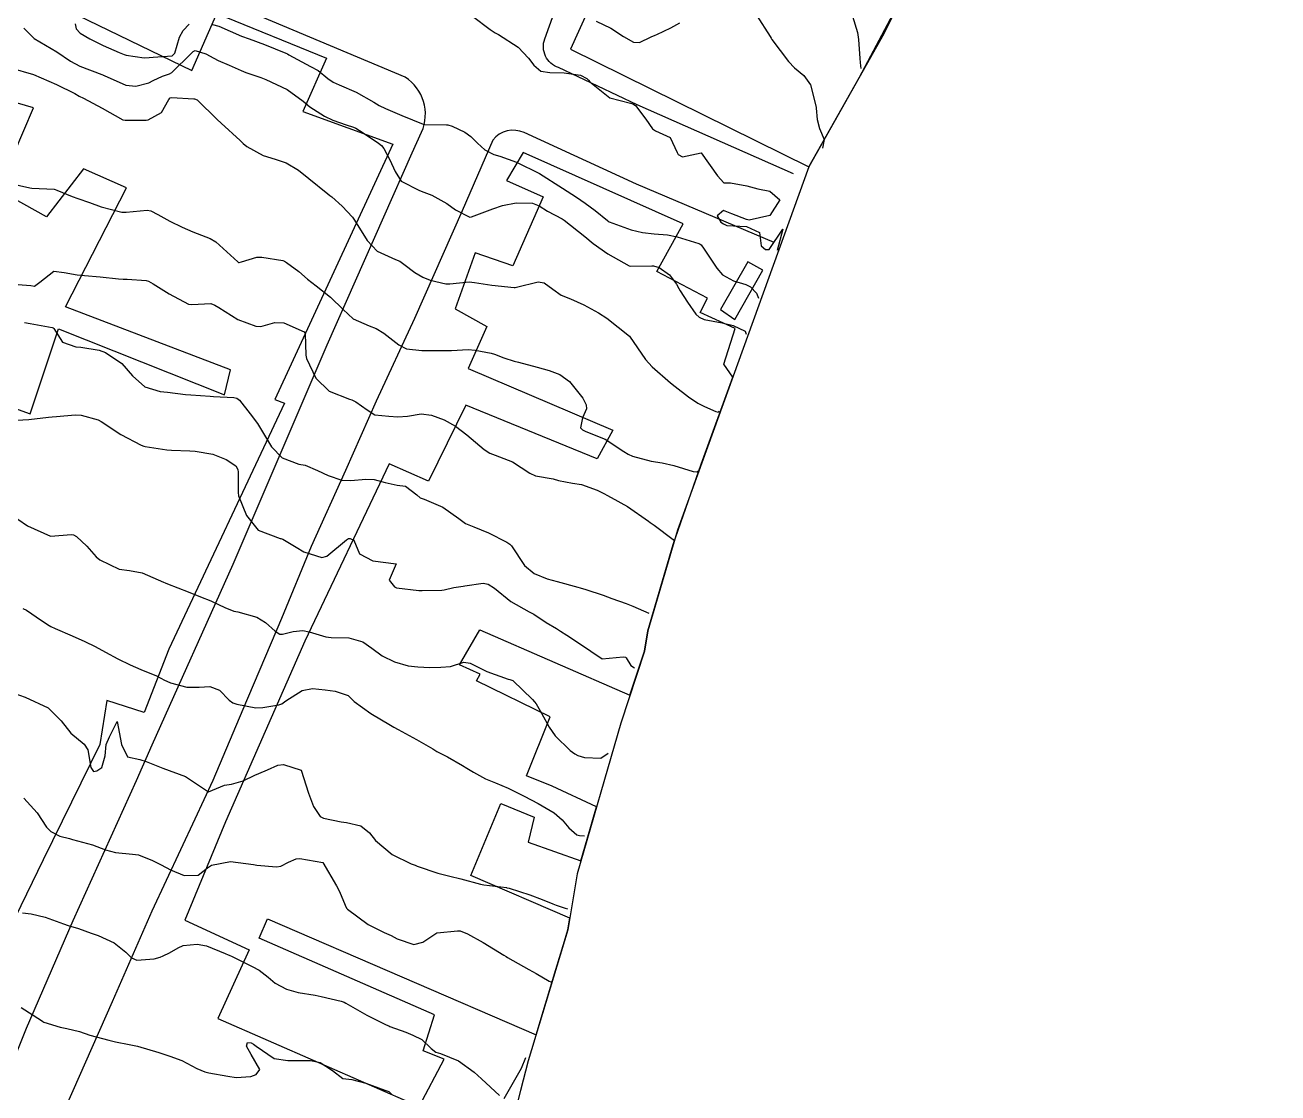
# Model space of a CAD drawing. Header units: metres. Extents: x 318500 to 325275, y 7408834 to 7428799.
# Drawn here: x 321754.5 to 321863.2, y 7415298 to 7415390.7 of the extents above; entities that cross this region are included whole.
import ezdxf

# ---------------------------------------------------------------- set-up
doc = ezdxf.new("R2010")
doc.units = ezdxf.units.M
doc.header["$MEASUREMENT"] = 0
for name, color, linetype in [('Area', 45, 'Continuous'), ('Curvas de Nivel 1m', 11, 'Continuous'), ('Curvas de Nivel 5m', 15, 'Continuous'), ('Edificações', 30, 'Continuous'), ('Vias Primárias', 230, 'Continuous')]:
    doc.layers.add(name, color=color, linetype=linetype)

msp = doc.modelspace()

# ---------------------------------------------------------------- linework, layer by layer
at = {"layer": 'Area'}
msp.add_lwpolyline([(321849.99, 7415495.73), (321849.42, 7415473.78), (321849.49, 7415468.65), (321848.97, 7415454.65), (321848.83, 7415452.03), (321848.5, 7415448.98), (321847.92, 7415433.84), (321848.09, 7415429.28), (321848.55, 7415425.48), (321844.86, 7415419.47), (321842.46, 7415414.5), (321838.86, 7415408.18), (321834.86, 7415401.9), (321828.96, 7415389.9), (321822.46, 7415378.36), (321811.07, 7415346.84), (321808.5, 7415338.13), (321808.22, 7415336.37), (321806.15, 7415330.11), (321802.36, 7415317.04), (321801.56, 7415312.2), (321798.13, 7415300.84), (321797.46, 7415298.25), (321795.21, 7415289.44)], dxfattribs=at)
at = {"layer": 'Curvas de Nivel 1m', "flags": 128}
for points, elevation in [([(321758.82, 7415390.78), (321758.91, 7415390.32), (321759.26, 7415389.95), (321760.09, 7415389.47), (321761.25, 7415388.9), (321762.65, 7415388.27), (321763.08, 7415388.11), (321763.24, 7415388.06), (321764.81, 7415387.81), (321765.24, 7415387.85), (321765.59, 7415387.88), (321767.24, 7415387.99), (321767.46, 7415388.21), (321767.87, 7415389.6), (321768.2, 7415390.2), (321768.73, 7415390.74)], 741), ([(321770.74, 7415390.7), (321771.28, 7415390.55), (321772.26, 7415390.14), (321773.26, 7415389.71), (321773.92, 7415389.46), (321775.25, 7415388.97), (321777.1, 7415388.21), (321777.24, 7415388.15), (321777.37, 7415388.07), (321779.23, 7415387.07), (321779.9, 7415386.72), (321780.74, 7415386.03), (321781.22, 7415385.71), (321781.74, 7415385.48), (321783.2, 7415384.84), (321784.73, 7415383.97), (321785.19, 7415383.69), (321785.74, 7415383.41), (321787.17, 7415382.81), (321789.01, 7415382.07), (321789.16, 7415382.03), (321791.03, 7415382.02), (321791.16, 7415382.01), (321791.52, 7415381.88), (321792.64, 7415381.36), (321793.15, 7415380.99), (321793.72, 7415380.42), (321794.36, 7415379.84), (321795.13, 7415379.43), (321795.67, 7415379.28), (321797.12, 7415378.78), (321799.11, 7415377.78), (321801.09, 7415376.52), (321802.32, 7415375.74), (321803.07, 7415375.22), (321803.92, 7415374.57), (321804.99, 7415373.7), (321805.06, 7415373.65), (321805.16, 7415373.59), (321807.05, 7415372.89), (321808.05, 7415372.66), (321809.04, 7415372.54), (321810.22, 7415372.46), (321811.04, 7415372.3), (321812.93, 7415371.7), (321813.03, 7415371.66), (321813.13, 7415371.59), (321813.39, 7415371.22), (321814.5, 7415369.58), (321814.99, 7415369.01), (321815.93, 7415368.49), (321816.99, 7415368.15), (321817.4, 7415367.95), (321817.92, 7415367.42), (321818.11, 7415366.96)], 741), ([(321804.01, 7415391), (321805.28, 7415390.39), (321806.39, 7415389.68), (321807.26, 7415389.17), (321807.77, 7415389.16), (321808.78, 7415389.65), (321809.14, 7415389.78), (321809.27, 7415389.83), (321810.5, 7415390.41), (321811.29, 7415390.86)], 739), ([(321817.93, 7415391.53), (321819.12, 7415389.67), (321819.21, 7415389.51), (321819.27, 7415389.41), (321820.69, 7415387.5), (321821.23, 7415386.95), (321822.03, 7415386.28), (321822.61, 7415385.47), (321823.11, 7415383.55), (321823.11, 7415383.46), (321823.18, 7415382.47), (321823.39, 7415381.68), (321823.79, 7415380.73), (321823.65, 7415379.97)], 739), ([(321826.25, 7415391.42), (321826.69, 7415390), (321826.76, 7415389.42), (321826.89, 7415387.77), (321826.92, 7415387.41), (321826.95, 7415387.13), (321826.98, 7415386.9)], 738), ([(321754.37, 7415390.38), (321755.26, 7415389.48), (321757.24, 7415388.34), (321758.43, 7415387.52), (321759.23, 7415387.09), (321761.15, 7415386.37), (321761.22, 7415386.34), (321761.26, 7415386.32), (321761.33, 7415386.29), (321763.21, 7415385.45), (321764.1, 7415385.36), (321765.21, 7415385.65), (321765.6, 7415385.84), (321766.39, 7415386.22), (321767.02, 7415386.42), (321767.22, 7415386.54), (321768.89, 7415388.19), (321769.05, 7415388.38), (321769.24, 7415388.46), (321770.16, 7415388.17), (321770.87, 7415387.79), (321771.23, 7415387.6), (321772.19, 7415387.18), (321773.23, 7415386.71), (321773.64, 7415386.54), (321774.92, 7415386.1), (321775.22, 7415386), (321775.38, 7415385.94), (321777.21, 7415385.07), (321778.61, 7415384.06), (321779.18, 7415383.57), (321780.45, 7415382.76), (321781.17, 7415382.41), (321782.33, 7415382), (321782.97, 7415381.8), (321783.16, 7415381.72), (321783.82, 7415381.32), (321785.14, 7415380.42), (321785.39, 7415380.22), (321785.6, 7415379.96), (321786.12, 7415378.97), (321786.58, 7415377.95), (321787.1, 7415377.12), (321788.69, 7415376.31), (321789.08, 7415376.17), (321789.78, 7415375.9), (321791.07, 7415375.17), (321791.81, 7415374.63), (321793.06, 7415374), (321793.22, 7415374.02), (321795.07, 7415374.73), (321795.89, 7415375.01), (321797.07, 7415375.24), (321798.5, 7415375.21), (321799.07, 7415374.99), (321799.81, 7415374.51), (321801.06, 7415373.86), (321801.24, 7415373.75), (321803.04, 7415372.31), (321803.77, 7415371.72), (321805.02, 7415370.82), (321806.89, 7415369.78), (321807, 7415369.76), (321808.86, 7415369.79), (321809, 7415369.78), (321809.48, 7415369.64), (321810.38, 7415369.01), (321810.99, 7415368.18), (321811.19, 7415367.82), (321811.3, 7415367.62), (321811.93, 7415366.64), (321812.67, 7415365.59), (321812.95, 7415365.32), (321813.4, 7415365.13), (321814.94, 7415364.83), (321815.9, 7415364.59), (321816.93, 7415364.1), (321817.03, 7415363.85)], 742), ([(321753.23, 7415386.94), (321755.22, 7415386.37), (321757.21, 7415385.51), (321758.8, 7415384.71), (321759.19, 7415384.5), (321759.56, 7415384.31), (321761.18, 7415383.44), (321762.97, 7415382.45), (321763.16, 7415382.4), (321764.99, 7415382.41), (321765.16, 7415382.43), (321766.31, 7415383.08), (321766.96, 7415384.21), (321767.07, 7415384.34), (321767.19, 7415384.37), (321769.11, 7415384.27), (321769.19, 7415384.26), (321769.41, 7415384.18), (321771.16, 7415382.46), (321771.49, 7415382.15), (321773.15, 7415380.65), (321773.4, 7415380.39), (321773.73, 7415380.12), (321775.13, 7415379.35), (321776.19, 7415379.02), (321777.12, 7415378.72), (321778.2, 7415378.06), (321779.1, 7415377.35), (321780.74, 7415376.03), (321780.93, 7415375.87), (321781.08, 7415375.75), (321782, 7415374.94), (321782.88, 7415373.99), (321783.06, 7415373.74), (321784.16, 7415371.98), (321785.02, 7415371.05), (321786.62, 7415370.33), (321787, 7415370.17), (321787.34, 7415369.93), (321788.28, 7415369.21), (321788.99, 7415368.78), (321789.61, 7415368.53), (321790.98, 7415368.21), (321791.32, 7415368.21), (321792.99, 7415368.4), (321793.48, 7415368.34), (321794.98, 7415368.1), (321796.9, 7415367.89), (321796.98, 7415367.89), (321797.11, 7415367.93), (321798.99, 7415368.4), (321799.5, 7415368.29), (321800.26, 7415367.76), (321800.97, 7415367.24), (321801.8, 7415366.91), (321802.96, 7415366.4), (321804.22, 7415365.71), (321804.94, 7415365.24), (321806.92, 7415363.67), (321808.31, 7415361.66), (321808.89, 7415361.02), (321810.48, 7415359.62), (321810.87, 7415359.31), (321812.04, 7415358.41), (321812.84, 7415357.87), (321813.41, 7415357.58), (321814.41, 7415357.15), (321814.59, 7415357.09), (321814.7, 7415357.16)], 743), ([(321753.09, 7415376.94), (321754.89, 7415376.55), (321755.08, 7415376.52), (321757, 7415376.43), (321757.08, 7415376.41), (321757.23, 7415376.34), (321758.56, 7415375.8), (321759.07, 7415375.63), (321760.06, 7415375.28), (321761.07, 7415374.88), (321762.89, 7415374.43), (321763.06, 7415374.42), (321763.24, 7415374.44), (321765.06, 7415374.61), (321765.38, 7415374.54), (321765.99, 7415374.22), (321767.05, 7415373.65), (321768.1, 7415373.13), (321769.04, 7415372.73), (321770.55, 7415372.16), (321771.03, 7415371.86), (321772.94, 7415370.12), (321772.97, 7415370.09), (321773, 7415370.07), (321773.05, 7415370.07), (321773.26, 7415370.12), (321774.59, 7415370.52), (321775.01, 7415370.53), (321776.84, 7415370.24), (321777, 7415370.17), (321777.16, 7415370.07), (321778.22, 7415369.28), (321778.99, 7415368.63), (321779.72, 7415368.03), (321780.97, 7415367.07), (321782.08, 7415366), (321782.94, 7415365.19), (321784.34, 7415364.56), (321784.93, 7415364.34), (321785.59, 7415363.95), (321786.91, 7415362.92), (321787.56, 7415362.58), (321788.91, 7415362.42), (321789.43, 7415362.43), (321790.91, 7415362.43), (321791.47, 7415362.44), (321792.91, 7415362.51), (321793.51, 7415362.45), (321794.9, 7415362.19), (321795.19, 7415362.11), (321796, 7415361.81), (321796.9, 7415361.52), (321797.27, 7415361.42), (321798.89, 7415361), (321799.94, 7415360.71), (321800.88, 7415360.34), (321801.72, 7415359.74), (321802.85, 7415358.3), (321803.14, 7415357.72), (321803.18, 7415357.37), (321802.83, 7415356.59), (321802.67, 7415355.72), (321802.82, 7415355.55), (321803.11, 7415355.42), (321804.81, 7415354.75), (321806.41, 7415353.68), (321806.79, 7415353.43), (321807.18, 7415353.26), (321808.78, 7415352.83), (321809.73, 7415352.68), (321810.77, 7415352.45), (321812.43, 7415351.93), (321812.76, 7415351.91), (321812.9, 7415352)], 744), ([(321754.44, 7415364.86), (321754.93, 7415364.77), (321756.82, 7415364.44), (321756.92, 7415364.39), (321756.98, 7415364.34), (321757.73, 7415363.15), (321758.9, 7415362.74), (321759.31, 7415362.71), (321760.9, 7415362.46), (321761.46, 7415362.27), (321762.89, 7415361.3), (321763.79, 7415360.25), (321764.86, 7415359.28), (321766.19, 7415358.87), (321766.85, 7415358.82), (321768.4, 7415358.63), (321768.85, 7415358.59), (321770.53, 7415358.47), (321770.84, 7415358.45), (321772.6, 7415358.37), (321772.84, 7415358.3), (321773.07, 7415358.12), (321774.01, 7415356.93), (321774.63, 7415356.1), (321774.82, 7415355.82), (321775.86, 7415354.08), (321776.78, 7415353.13), (321778.22, 7415352.59), (321778.77, 7415352.48), (321779.86, 7415352.03), (321780.76, 7415351.59), (321781.95, 7415351.2), (321782.75, 7415351.15), (321784.05, 7415351.27), (321784.75, 7415351.24), (321785.72, 7415350.98), (321786.75, 7415350.76), (321787.48, 7415350.66), (321788.46, 7415349.91), (321788.74, 7415349.65), (321789.1, 7415349.54), (321790.72, 7415348.86), (321792.11, 7415347.87), (321792.7, 7415347.43), (321793.42, 7415347.13), (321794.69, 7415346.61), (321796.26, 7415345.81), (321796.53, 7415345.65), (321796.68, 7415345.49), (321797.81, 7415343.79), (321798.65, 7415343.08), (321799.78, 7415342.63), (321800.64, 7415342.4), (321802.44, 7415341.92), (321802.63, 7415341.86), (321803.13, 7415341.71), (321804.62, 7415341.21), (321805.37, 7415340.94), (321806.61, 7415340.49), (321807.21, 7415340.26), (321808.6, 7415339.64), (321808.6, 7415339.64)], 746), ([(321753.78, 7415356.38), (321754.82, 7415356.45), (321756.52, 7415356.64), (321756.82, 7415356.68), (321757.21, 7415356.72), (321758.83, 7415356.86), (321759.34, 7415356.82), (321760.82, 7415356.41), (321761.07, 7415356.28), (321762.8, 7415355.16), (321764.56, 7415354.23), (321764.79, 7415354.14), (321764.91, 7415354.11), (321766.78, 7415353.82), (321767.19, 7415353.79), (321768.78, 7415353.73), (321769.25, 7415353.7), (321770.78, 7415353.44), (321771.92, 7415352.98), (321772.76, 7415352.43), (321772.94, 7415352.12), (321772.98, 7415351.89), (321772.97, 7415350.12), (321773.01, 7415349.84), (321773.69, 7415348.11), (321774.69, 7415346.86), (321776.61, 7415346.14), (321776.68, 7415346.13), (321776.83, 7415346.07), (321777.99, 7415345.37), (321778.67, 7415344.97), (321780.21, 7415344.48), (321780.67, 7415344.6), (321782.35, 7415346), (321782.55, 7415346.12), (321782.68, 7415346.14), (321782.99, 7415345.99), (321783.5, 7415344.81), (321784.66, 7415344.18), (321786.66, 7415343.94), (321786.07, 7415342.52), (321786.53, 7415341.94), (321786.63, 7415341.88), (321786.71, 7415341.86), (321788.63, 7415341.62), (321788.93, 7415341.61), (321790.63, 7415341.64), (321790.84, 7415341.67), (321791.68, 7415341.87), (321792.49, 7415342), (321792.63, 7415342.03), (321794.21, 7415342.26), (321794.64, 7415342.18), (321795.21, 7415341.82), (321796.61, 7415340.66), (321798.2, 7415339.78), (321798.6, 7415339.56), (321799.67, 7415338.84), (321800.59, 7415338.31), (321800.94, 7415338.1), (321801.48, 7415337.74), (321802.57, 7415337.01), (321804.55, 7415335.7), (321806.37, 7415335.86), (321806.55, 7415335.83), (321806.61, 7415335.78), (321807.02, 7415335.12), (321807.35, 7415334.9)], 747), ([(321753.02, 7415348.39), (321754.69, 7415347.23), (321756.68, 7415346.34), (321758.52, 7415346.47), (321758.68, 7415346.46), (321758.95, 7415346.31), (321759.84, 7415345.47), (321760.66, 7415344.54), (321760.97, 7415344.28), (321762.65, 7415343.46), (321763.54, 7415343.35), (321764.64, 7415343.15), (321766.49, 7415342.34), (321766.63, 7415342.28), (321766.83, 7415342.2), (321768.62, 7415341.5), (321769.69, 7415341.08), (321770.61, 7415340.71), (321771.86, 7415340.13), (321772.38, 7415339.91), (321772.6, 7415339.84), (321772.95, 7415339.77), (321774.59, 7415339.31), (321775.35, 7415338.85), (321776.18, 7415338.08), (321776.58, 7415337.84), (321776.81, 7415337.83), (321777.73, 7415338.05), (321778.58, 7415338.14), (321779.14, 7415338.03), (321780.57, 7415337.61), (321781.03, 7415337.55), (321782.57, 7415337.51), (321783.77, 7415337.17), (321784.56, 7415336.62), (321785.45, 7415335.95), (321786.54, 7415335.42), (321787.72, 7415335.1), (321788.54, 7415334.99), (321789.59, 7415334.95), (321790.54, 7415334.96), (321791.38, 7415335.03), (321792.54, 7415335.41), (321793.09, 7415335.31), (321794.53, 7415334.6), (321796.38, 7415333.94), (321796.52, 7415333.9), (321796.78, 7415333.8), (321798.5, 7415332.18), (321798.68, 7415331.96), (321798.82, 7415331.78), (321799.29, 7415330.97), (321799.94, 7415329.76), (321800.46, 7415329.01), (321801.77, 7415327.73), (321802.16, 7415327.44), (321802.44, 7415327.3), (321803.02, 7415327.13), (321804.43, 7415327.08), (321805.05, 7415327.52)], 748), ([(321754.3, 7415340.07), (321754.6, 7415339.92), (321755.91, 7415339.02), (321756.58, 7415338.57), (321756.73, 7415338.49), (321757.1, 7415338.33), (321758.57, 7415337.69), (321759.67, 7415337.19), (321760.56, 7415336.76), (321761.45, 7415336.27), (321762.54, 7415335.68), (321763.6, 7415335.18), (321764.53, 7415334.77), (321765.88, 7415334.21), (321766.31, 7415333.99), (321766.52, 7415333.87), (321767.09, 7415333.62), (321768.51, 7415333.24), (321769.58, 7415333.24), (321770.51, 7415333.28), (321771.34, 7415332.97), (321772.18, 7415332.12), (321772.5, 7415331.88), (321772.86, 7415331.75), (321774.49, 7415331.44), (321775.12, 7415331.46), (321776.49, 7415331.69), (321776.76, 7415331.8), (321777.09, 7415332.06), (321778.51, 7415332.96), (321779.42, 7415333.12), (321780.51, 7415333), (321781.38, 7415332.88), (321782.51, 7415332.51), (321782.77, 7415332.26), (321783.03, 7415331.98), (321784.48, 7415330.94), (321786.17, 7415329.94), (321786.47, 7415329.77), (321786.85, 7415329.55), (321788.45, 7415328.69), (321789.85, 7415327.89), (321790.21, 7415327.65), (321790.44, 7415327.53), (321791.13, 7415327.18), (321792.43, 7415326.43), (321792.79, 7415326.22), (321793.37, 7415325.85), (321794.41, 7415325.29), (321795.29, 7415324.94), (321796.4, 7415324.49), (321797.78, 7415323.79), (321798.39, 7415323.47), (321798.99, 7415323.16), (321800.37, 7415322.35), (321801.07, 7415321.74), (321801.65, 7415321.03), (321802.35, 7415320.43), (321802.56, 7415320.37), (321803, 7415320.34)], 749), ([(321754.38, 7415323.61), (321755.53, 7415322.35), (321756.35, 7415321.1), (321756.71, 7415320.71), (321757.51, 7415320.32), (321758.34, 7415320.1), (321758.61, 7415320.03), (321760.33, 7415319.55), (321761.45, 7415319.14), (321762.32, 7415318.89), (321763.79, 7415318.76), (321764.32, 7415318.68), (321765.53, 7415318.21), (321766.3, 7415317.82), (321767.11, 7415317.38), (321768.29, 7415316.9), (321769.51, 7415316.94), (321770.3, 7415317.57), (321770.64, 7415317.81), (321772.31, 7415318.12), (321774.31, 7415317.85), (321774.59, 7415317.81), (321776.3, 7415317.64), (321776.66, 7415317.71), (321777.34, 7415318.05), (321778.01, 7415318.35), (321778.32, 7415318.37), (321780.31, 7415318.02), (321781.51, 7415316), (321781.77, 7415315.5), (321782.26, 7415314.32), (321782.36, 7415314.08), (321782.44, 7415313.99), (321784.24, 7415312.65), (321785.64, 7415311.95), (321786.23, 7415311.69), (321786.75, 7415311.4), (321788.21, 7415310.91), (321788.98, 7415311.13), (321790.1, 7415311.88), (321790.19, 7415311.92), (321790.23, 7415311.93), (321791.99, 7415312.11), (321792.23, 7415312.09), (321792.85, 7415311.85), (321794.22, 7415311.09), (321796.02, 7415309.98), (321796.2, 7415309.87), (321796.33, 7415309.8), (321798.19, 7415308.74), (321798.81, 7415308.39), (321799.93, 7415307.75), (321800.09, 7415307.67), (321800.12, 7415307.64), (321800.14, 7415307.63)], 751), ([(321754.25, 7415313.66), (321755.01, 7415313.59), (321756.24, 7415313.29), (321757.83, 7415312.72), (321758.23, 7415312.57), (321759.11, 7415312.3), (321760.22, 7415311.89), (321760.81, 7415311.69), (321762.21, 7415311.06), (321763.22, 7415310.24), (321763.72, 7415309.76), (321764.19, 7415309.57), (321765.67, 7415309.68), (321766.2, 7415309.83), (321766.46, 7415309.93), (321767, 7415310.19), (321767.75, 7415310.64), (321768.21, 7415310.82), (321769.41, 7415310.96), (321770.21, 7415310.81), (321771.83, 7415310.13), (321772.09, 7415310.01), (321772.2, 7415309.98), (321772.44, 7415309.87), (321774.19, 7415309.02), (321774.79, 7415308.7), (321775.56, 7415308.08), (321776.17, 7415307.57), (321777.17, 7415307.05), (321778.16, 7415306.76), (321779.66, 7415306.52), (321780.16, 7415306.42), (321781.91, 7415305.99), (321782.15, 7415305.92), (321782.3, 7415305.84), (321784.13, 7415304.78), (321785.8, 7415303.94), (321786.03, 7415303.85), (321786.12, 7415303.82), (321787.5, 7415303.3), (321788.11, 7415303.05), (321788.89, 7415302.68), (321789.71, 7415301.89), (321790.1, 7415301.59), (321790.52, 7415301.45), (321792.08, 7415300.82), (321793.44, 7415299.84), (321794.06, 7415299.27), (321795.63, 7415297.81)], 752), ([(321754.14, 7415305.44), (321755.9, 7415304.34), (321756.02, 7415304.24), (321756.12, 7415304.19), (321757.53, 7415303.74), (321758.11, 7415303.63), (321759.2, 7415303.38), (321760.11, 7415303.05), (321761.75, 7415302.62), (321762.1, 7415302.53), (321762.32, 7415302.48), (321763.5, 7415302.24), (321764.1, 7415302.12), (321764.23, 7415302.1), (321766.09, 7415301.54), (321767.05, 7415301.22), (321768.08, 7415300.85), (321769.37, 7415300.16), (321770.07, 7415299.88), (321770.42, 7415299.79), (321772.06, 7415299.49), (321772.79, 7415299.38), (321774.06, 7415299.47), (321774.53, 7415299.63), (321774.85, 7415300.09), (321774.09, 7415301.38), (321773.68, 7415302.1), (321773.79, 7415302.41), (321774.1, 7415302.4), (321774.29, 7415302.28), (321774.54, 7415302.09), (321776.08, 7415301.03), (321777.28, 7415300.85), (321778.08, 7415300.87), (321779.25, 7415300.86), (321780.08, 7415300.68), (321781.15, 7415300), (321782.06, 7415299.31), (321782.83, 7415299.2), (321784.05, 7415298.89), (321785.7, 7415298.29), (321786.04, 7415298.16), (321786.28, 7415297.94)], 753), ([(321796.04, 7415297.55), (321797.55, 7415300.19), (321797.93, 7415301.13)], 752)]:
    msp.add_lwpolyline(points, dxfattribs=dict(at, elevation=elevation))
at = {"layer": 'Curvas de Nivel 5m', "flags": 128}
for points, elevation in [([(321793.29, 7415391.43), (321794.83, 7415390.28), (321795.27, 7415389.99), (321795.55, 7415389.83), (321797.25, 7415388.75), (321798.16, 7415387.8), (321798.61, 7415387.17), (321799.23, 7415386.66), (321799.99, 7415386.54), (321801.23, 7415386.52), (321802.66, 7415386.3), (321803.22, 7415386.02), (321803.36, 7415385.87), (321803.47, 7415385.73), (321805.2, 7415384.34), (321806.99, 7415383.88), (321807.19, 7415383.82), (321807.42, 7415383.67), (321808.34, 7415382.49), (321808.9, 7415381.65), (321809.16, 7415381.49), (321810.43, 7415380.91), (321811.05, 7415379.62), (321811.14, 7415379.42), (321811.51, 7415379.24), (321813.14, 7415379.59), (321814.53, 7415377.58), (321815.1, 7415376.97), (321815.68, 7415376.98), (321817.1, 7415376.71), (321818.03, 7415376.46), (321819.09, 7415376.25), (321819.96, 7415375.5), (321819.07, 7415374.13), (321817.28, 7415373.75), (321817.06, 7415373.79), (321815.8, 7415374.29), (321815.07, 7415374.57), (321814.52, 7415374.12), (321814.84, 7415373.57), (321815.06, 7415373.42), (321815.36, 7415373.27), (321817.05, 7415373.2), (321818.19, 7415372.67), (321818.33, 7415371.52), (321818.7, 7415371.19), (321819.03, 7415371.2), (321820.2, 7415372.97), (321819.71, 7415371.11)], 740), ([(321753.14, 7415368.23), (321754.98, 7415368.07), (321755.31, 7415368.02), (321755.76, 7415368.35), (321756.99, 7415369.31), (321757.87, 7415369.21), (321758.99, 7415368.99), (321759.63, 7415368.95), (321760.99, 7415368.81), (321762.6, 7415368.65), (321762.98, 7415368.62), (321763.34, 7415368.61), (321764.98, 7415368.5), (321765.19, 7415368.44), (321765.6, 7415368.22), (321766.97, 7415367.35), (321768.67, 7415366.46), (321768.95, 7415366.43), (321770.59, 7415366.52), (321770.95, 7415366.37), (321771.28, 7415366.15), (321772.94, 7415365.13), (321774.49, 7415364.54), (321774.93, 7415364.52), (321776.16, 7415364.85), (321776.93, 7415364.83), (321778.69, 7415364.04), (321778.77, 7415363.9), (321778.85, 7415362.04), (321778.9, 7415361.74), (321779.7, 7415360.03), (321780.85, 7415358.9), (321782.62, 7415358.22), (321782.84, 7415358.16), (321783.17, 7415357.98), (321784.15, 7415357.29), (321784.83, 7415356.86), (321786.04, 7415356.73), (321786.83, 7415356.68), (321787.65, 7415356.75), (321788.83, 7415356.93), (321789.75, 7415356.82), (321790.83, 7415356.41), (321791.83, 7415355.87), (321792.81, 7415355.13), (321794.31, 7415353.84), (321794.79, 7415353.53), (321795.26, 7415353.35), (321796.77, 7415352.79), (321798.26, 7415351.79), (321798.76, 7415351.57), (321800.29, 7415351.3), (321800.75, 7415351.17), (321801.96, 7415350.94), (321802.75, 7415350.82), (321804.12, 7415350.33), (321804.74, 7415350.01), (321804.94, 7415349.89), (321805.31, 7415349.69), (321806.73, 7415348.9), (321808.55, 7415347.64), (321808.71, 7415347.53), (321809.06, 7415347.29), (321810.69, 7415346.05), (321810.79, 7415345.93)], 745), ([(321753.02, 7415332.9), (321754.5, 7415332.36), (321756.49, 7415331.44), (321757.61, 7415330.32), (321758.45, 7415329.24), (321759.6, 7415328.29), (321759.94, 7415327.79), (321760.19, 7415326.28), (321760.41, 7415325.91), (321760.7, 7415325.99), (321761.13, 7415326.27), (321761.43, 7415327.27), (321761.51, 7415328.27), (321761.8, 7415328.92), (321762.47, 7415330.26), (321762.86, 7415328.25), (321763.37, 7415327.18), (321764.43, 7415326.97), (321765, 7415326.8), (321766.42, 7415326.2), (321768.41, 7415325.49), (321770.39, 7415324.15), (321771.79, 7415324.74), (321772.4, 7415324.83), (321773.41, 7415325.11), (321774.41, 7415325.6), (321774.75, 7415325.76), (321775.5, 7415326.08), (321776.42, 7415326.46), (321776.89, 7415326.53), (321778.42, 7415326.04), (321779.07, 7415324.03), (321779.51, 7415322.89), (321780.08, 7415322.02), (321780.36, 7415321.86), (321781.91, 7415321.55), (321782.36, 7415321.5), (321783.6, 7415321.22), (321784.35, 7415320.61), (321784.87, 7415319.95), (321786.32, 7415318.72), (321787.97, 7415317.92), (321788.31, 7415317.79), (321788.5, 7415317.72), (321790.3, 7415317.09), (321791.34, 7415316.83), (321792.29, 7415316.6), (321793.98, 7415316.14), (321794.28, 7415316.08), (321796.23, 7415315.85), (321796.28, 7415315.84), (321796.48, 7415315.8), (321798.27, 7415315.23), (321799.34, 7415314.83), (321800.27, 7415314.43), (321800.56, 7415314.32), (321801.07, 7415314.16), (321801.34, 7415314.07), (321801.52, 7415314.01)], 750)]:
    msp.add_lwpolyline(points, dxfattribs=dict(at, elevation=elevation))
at = {"layer": 'Edificações'}
for points in [[(321817.3, 7415421.4), (321810.88, 7415408.64), (321801.78, 7415388.58), (321822.46, 7415378.36), (321826.85, 7415386.15), (321830.27, 7415392.56), (321831.74, 7415395.56), (321834.86, 7415401.9), (321839.37, 7415409.08), (321830.34, 7415412.92), (321830.06, 7415412.05), (321825.64, 7415413.92), (321827.42, 7415417.32), (321817.3, 7415421.4)], [(321815.86, 7415360.11), (321815.09, 7415361.25), (321816.07, 7415364.34), (321813.03, 7415365.74), (321813.68, 7415366.96), (321809.28, 7415369.3), (321811.57, 7415373.42), (321797.69, 7415379.61), (321796.24, 7415377.18), (321799.43, 7415375.77), (321796.8, 7415369.77), (321793.52, 7415370.9), (321791.78, 7415366.06), (321794.55, 7415364.51), (321792.91, 7415360.86), (321805.47, 7415355.53), (321804.11, 7415353.05), (321792.72, 7415357.7), (321789.48, 7415351.1), (321786.06, 7415352.6), (321778.74, 7415337.23), (321771.86, 7415321.56), (321768.34, 7415313.02), (321773.91, 7415310.45), (321771.2, 7415304.5), (321788.68, 7415296.87), (321790.83, 7415300.98), (321789, 7415301.69), (321789.99, 7415304.82), (321774.8, 7415311.47), (321775.51, 7415313.15), (321798.81, 7415303.09), (321799.62, 7415305.76), (321800.52, 7415308.76), (321801.27, 7415311.22), (321801.56, 7415312.2), (321801.73, 7415313.2), (321793.14, 7415316.91), (321795.76, 7415323.16), (321798.65, 7415321.97), (321798.11, 7415319.78), (321802.68, 7415318.16), (321803.23, 7415320.04), (321804.05, 7415322.85), (321800.21, 7415324.66), (321797.97, 7415325.54), (321800.03, 7415330.67), (321793.63, 7415333.78), (321793.96, 7415334.36), (321792.16, 7415335.16), (321793.93, 7415338.21), (321806.95, 7415332.53), (321808.22, 7415336.37), (321808.5, 7415338.13), (321809.92, 7415342.96), (321810.71, 7415345.6), (321813.14, 7415352.57), (321815.86, 7415360.11)], [(321817.17, 7415370.12), (321814.79, 7415365.99), (321816.04, 7415365.11), (321818.48, 7415369.39), (321817.17, 7415370.12)]]:
    msp.add_lwpolyline(points, close=True, dxfattribs=at)
for points in [[(321749.32, 7415397.09), (321756.08, 7415394.84), (321757.23, 7415397.67), (321760.36, 7415396.61), (321758.14, 7415391.95), (321768.95, 7415386.72), (321771.12, 7415391.67), (321780.63, 7415387.8), (321778.58, 7415383.15), (321786.39, 7415380.33), (321776.15, 7415358.18), (321776.98, 7415357.88), (321766.96, 7415336.53), (321764.8, 7415331.03), (321761.59, 7415332.08), (321760.98, 7415328.27), (321756.06, 7415318.27), (321752.68, 7415311.28)], [(321752.7, 7415377.59), (321755.21, 7415383.48), (321752.44, 7415384.28)], [(321751.3, 7415358.24), (321754.94, 7415356.94), (321757.38, 7415364.31), (321771.77, 7415358.6), (321772.29, 7415360.76), (321757.98, 7415366.22), (321763.28, 7415376.55), (321759.55, 7415378.2), (321756.34, 7415374.04), (321753.39, 7415375.68)]]:
    msp.add_lwpolyline(points, dxfattribs=at)
at = {"layer": 'Vias Primárias'}
for points in [[(321109.37, 7414841.13, 0), (321121.45, 7414845.47, -0.165445)], [(321821.14, 7415377.76), (321807.57, 7415383.75), (321800.75, 7415386.97, -0.420499), (321799.56, 7415389.46), (321800.37, 7415391.71), (321805.27, 7415402.56), (321809.78, 7415412.97), (321816.3, 7415426.89), (321822.4, 7415441.08), (321827, 7415452.12), (321829.2, 7415456.77), (321829.35, 7415457.39), (321834.02, 7415467.49), (321838.56, 7415478.49), (321847.49, 7415499.33), (321851.94, 7415509.63)], [(321765.51, 7415328.22), (321772.53, 7415343.9), (321780.7, 7415362.94), (321788.06, 7415379.57), (321788.87, 7415381.37, 0.373401), (321787.44, 7415386.14), (321765.34, 7415395.46), (321744.63, 7415404.94)], [(321819.46, 7415371.8), (321807.53, 7415376.85), (321797.77, 7415381.33, 0.342219), (321795.05, 7415380.69), (321792.41, 7415374.54), (321788.26, 7415365.21), (321784.93, 7415358.03), (321782.29, 7415352.03), (321779.29, 7415345.43), (321776.74, 7415339.19), (321773.38, 7415331.31), (321770.78, 7415325.13), (321769.2, 7415321.79), (321765.47, 7415313.8), (321762.05, 7415305.95), (321759.72, 7415300.71), (321757.42, 7415295.47), (321755.39, 7415290.52, 0.416378), (321758.96, 7415286.05), (321768.47, 7415282.02), (321779.71, 7415276.93), (321781.43, 7415276.02)]]:
    msp.add_lwpolyline(points, format="xyb", dxfattribs=at)
msp.add_lwpolyline([(321750.46, 7415293.42), (321754.62, 7415303.67), (321758.67, 7415313), (321764.16, 7415325.14), (321765.51, 7415328.22)], dxfattribs=at)

doc.saveas('drawing.dxf')
